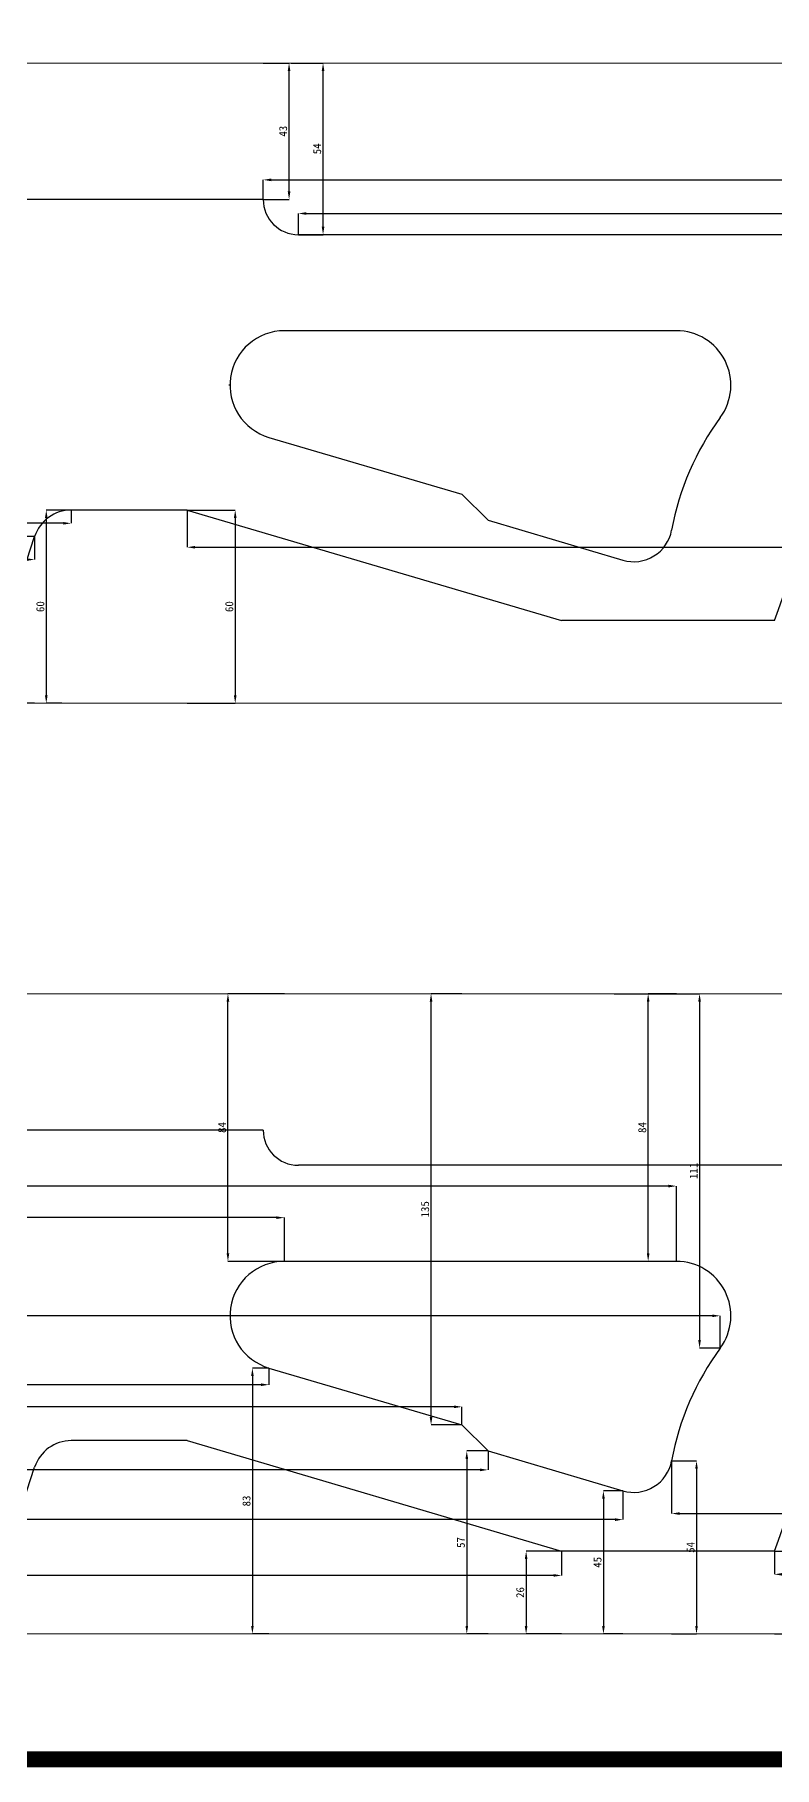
# Model space of a CAD drawing. Header units: millimetres. Extents: x 2554 to 4728, y 1879 to 2765.
# Drawn here: x 2937 to 3168, y 1879 to 2420 of the extents above; entities that cross this region are included whole.
import ezdxf

# ---------------------------------------------------------------- set-up
doc = ezdxf.new("R2010")
doc.units = ezdxf.units.MM
doc.layers.add('尺寸线', color=7, linetype='Continuous', lineweight=13)
doc.layers.add('轮廓线', color=3, linetype='Continuous')
doc.styles.get("Standard").update_dxf_attribs({"font": 'SimSun.ttf'})
doc.dimstyles.new('中尺寸', dxfattribs={"dimtxt": 2.5, "dimasz": 2.5, "dimexe": 0, "dimexo": 0, "dimgap": 0.6, "dimtad": 1, "dimdec": 0, "dimdsep": 46, "dimtxsty": 'Standard', "dimcen": 2.5, "dimaunit": 1, "dimadec": 4, "dimazin": 0, "dimtfac": 1, "dimtdec": 0, "dimtmove": 0, "dimatfit": 3, "dimfxl": 0, "dimarcsym": 0})

# ---------------------------------------------------------------- blocks, each defined once
blk = doc.blocks.new('*D175')
at = {"layer": 'Defpoints', "color": 0}
for p in [(2936.7, 2263.7), (2932.31, 2211.62), (2936.7, 2211.62)]:
    blk.add_point(p, dxfattribs=at)
at = {"layer": '尺寸线', "color": 0, "lineweight": -2}
for p, q in [((2936.7, 2263.7), (2932.31, 2263.7)), ((2932.31, 2261.2), (2932.31, 2214.12)), ((2936.7, 2211.62), (2932.31, 2211.62))]:
    blk.add_line(p, q, dxfattribs=at)
at = {"layer": '尺寸线', "color": 0}
for points in [[(2931.89, 2261.2), (2932.72, 2261.2), (2932.31, 2263.7)], [(2931.89, 2214.12), (2932.72, 2214.12), (2932.31, 2211.62)]]:
    blk.add_solid(points, dxfattribs=at)
at = {"layer": '尺寸线', "color": 0, "insert": (2930.46, 2237.66), "char_height": 2.5, "attachment_point": 5, "rotation": 90}
blk.add_mtext('52', dxfattribs=at)
blk = doc.blocks.new('*D133')
at = {"layer": 'Defpoints', "color": 0}
for p in [(2611.03, 2263.7), (2936.7, 2263.7), (2611.03, 2256.52)]:
    blk.add_point(p, dxfattribs=at)
at = {"layer": '尺寸线', "color": 0, "lineweight": -2}
for p, q in [((2611.03, 2263.7), (2611.03, 2256.52)), ((2936.7, 2263.7), (2936.7, 2256.52)), ((2934.2, 2256.52), (2613.53, 2256.52))]:
    blk.add_line(p, q, dxfattribs=at)
at = {"layer": '尺寸线', "color": 0}
for points in [[(2613.53, 2256.94), (2613.53, 2256.1), (2611.03, 2256.52)], [(2934.2, 2256.94), (2934.2, 2256.1), (2936.7, 2256.52)]]:
    blk.add_solid(points, dxfattribs=at)
at = {"layer": '尺寸线', "color": 0, "insert": (2773.87, 2258.37), "char_height": 2.5, "attachment_point": 5}
blk.add_mtext('326', dxfattribs=at)
blk = doc.blocks.new('*D176')
at = {"layer": 'Defpoints', "color": 0}
for p in [(2948.12, 2271.99), (2940.33, 2211.62), (2945.16, 2211.62)]:
    blk.add_point(p, dxfattribs=at)
at = {"layer": '尺寸线', "color": 0, "lineweight": -2}
for p, q in [((2948.12, 2271.99), (2940.33, 2271.99)), ((2940.33, 2269.49), (2940.33, 2214.12)), ((2945.16, 2211.62), (2940.33, 2211.62))]:
    blk.add_line(p, q, dxfattribs=at)
at = {"layer": '尺寸线', "color": 0}
for points in [[(2939.92, 2269.49), (2940.75, 2269.49), (2940.33, 2271.99)], [(2939.92, 2214.12), (2940.75, 2214.12), (2940.33, 2211.62)]]:
    blk.add_solid(points, dxfattribs=at)
at = {"layer": '尺寸线', "color": 0, "insert": (2938.48, 2241.81), "char_height": 2.5, "attachment_point": 5, "rotation": 90}
blk.add_mtext('60', dxfattribs=at)
blk = doc.blocks.new('*D134')
at = {"layer": 'Defpoints', "color": 0}
for p in [(2611.03, 2271.99), (2611.03, 2267.84), (2948.12, 2271.99)]:
    blk.add_point(p, dxfattribs=at)
at = {"layer": '尺寸线', "color": 0, "lineweight": -2}
for p, q in [((2611.03, 2271.99), (2611.03, 2267.84)), ((2945.62, 2267.84), (2613.53, 2267.84)), ((2948.12, 2271.99), (2948.12, 2267.84))]:
    blk.add_line(p, q, dxfattribs=at)
at = {"layer": '尺寸线', "color": 0}
for points in [[(2613.53, 2268.26), (2613.53, 2267.42), (2611.03, 2267.84)], [(2945.62, 2268.26), (2945.62, 2267.42), (2948.12, 2267.84)]]:
    blk.add_solid(points, dxfattribs=at)
at = {"layer": '尺寸线', "color": 0, "insert": (2779.57, 2269.69), "char_height": 2.5, "attachment_point": 5}
blk.add_mtext('337', dxfattribs=at)
blk = doc.blocks.new('*D135')
at = {"layer": 'Defpoints', "color": 0}
for p in [(2984.35, 2271.99), (2984.35, 2211.62), (2999.37, 2211.62)]:
    blk.add_point(p, dxfattribs=at)
at = {"layer": '尺寸线', "color": 0, "lineweight": -2}
for p, q in [((2984.35, 2271.99), (2999.37, 2271.99)), ((2999.37, 2269.49), (2999.37, 2214.12)), ((2984.35, 2211.62), (2999.37, 2211.62))]:
    blk.add_line(p, q, dxfattribs=at)
at = {"layer": '尺寸线', "color": 0}
for points in [[(2998.96, 2269.49), (2999.79, 2269.49), (2999.37, 2271.99)], [(2998.96, 2214.12), (2999.79, 2214.12), (2999.37, 2211.62)]]:
    blk.add_solid(points, dxfattribs=at)
at = {"layer": '尺寸线', "color": 0, "insert": (2997.52, 2241.81), "char_height": 2.5, "attachment_point": 5, "rotation": 90}
blk.add_mtext('60', dxfattribs=at)
blk = doc.blocks.new('*D177')
at = {"layer": 'Defpoints', "color": 0}
for p in [(3008.11, 2411.62), (3016.19, 2411.62), (3008.11, 2368.99)]:
    blk.add_point(p, dxfattribs=at)
at = {"layer": '尺寸线', "color": 0, "lineweight": -2}
for p, q in [((3008.11, 2411.62), (3016.19, 2411.62)), ((3016.19, 2371.49), (3016.19, 2409.12)), ((3008.11, 2368.99), (3016.19, 2368.99))]:
    blk.add_line(p, q, dxfattribs=at)
at = {"layer": '尺寸线', "color": 0}
for points in [[(3015.78, 2409.12), (3016.61, 2409.12), (3016.19, 2411.62)], [(3015.78, 2371.49), (3016.61, 2371.49), (3016.19, 2368.99)]]:
    blk.add_solid(points, dxfattribs=at)
at = {"layer": '尺寸线', "color": 0, "insert": (3014.34, 2390.31), "char_height": 2.5, "attachment_point": 5, "rotation": 90}
blk.add_mtext('43', dxfattribs=at)
blk = doc.blocks.new('*D136')
at = {"layer": 'Defpoints', "color": 0}
for p in [(3511.03, 2375.12), (3008.11, 2368.99), (3511.03, 2368.99)]:
    blk.add_point(p, dxfattribs=at)
at = {"layer": '尺寸线', "color": 0, "lineweight": -2}
for p, q in [((3008.11, 2368.99), (3008.11, 2375.12)), ((3010.61, 2375.12), (3508.53, 2375.12)), ((3511.03, 2368.99), (3511.03, 2375.12))]:
    blk.add_line(p, q, dxfattribs=at)
at = {"layer": '尺寸线', "color": 0}
for points in [[(3010.61, 2375.53), (3010.61, 2374.7), (3008.11, 2375.12)], [(3508.53, 2375.53), (3508.53, 2374.7), (3511.03, 2375.12)]]:
    blk.add_solid(points, dxfattribs=at)
at = {"layer": '尺寸线', "color": 0, "insert": (3259.57, 2376.97), "char_height": 2.5, "attachment_point": 5}
blk.add_mtext('503', dxfattribs=at)
blk = doc.blocks.new('*D178')
at = {"layer": 'Defpoints', "color": 0}
for p in [(3511.03, 2368.99), (3511.03, 2364.61), (3019.11, 2357.99)]:
    blk.add_point(p, dxfattribs=at)
at = {"layer": '尺寸线', "color": 0, "lineweight": -2}
for p, q in [((3511.03, 2368.99), (3511.03, 2364.61)), ((3019.11, 2357.99), (3019.11, 2364.61)), ((3021.61, 2364.61), (3508.53, 2364.61))]:
    blk.add_line(p, q, dxfattribs=at)
at = {"layer": '尺寸线', "color": 0}
for points in [[(3021.61, 2365.03), (3021.61, 2364.19), (3019.11, 2364.61)], [(3508.53, 2365.03), (3508.53, 2364.19), (3511.03, 2364.61)]]:
    blk.add_solid(points, dxfattribs=at)
at = {"layer": '尺寸线', "color": 0, "insert": (3265.07, 2366.46), "char_height": 2.5, "attachment_point": 5}
blk.add_mtext('492', dxfattribs=at)
blk = doc.blocks.new('*D137')
at = {"layer": 'Defpoints', "color": 0}
for p in [(3016.83, 2411.62), (3026.82, 2411.62), (3019.11, 2357.99)]:
    blk.add_point(p, dxfattribs=at)
at = {"layer": '尺寸线', "color": 0, "lineweight": -2}
for p, q in [((3016.83, 2411.62), (3026.82, 2411.62)), ((3026.82, 2360.49), (3026.82, 2409.12)), ((3019.11, 2357.99), (3026.82, 2357.99))]:
    blk.add_line(p, q, dxfattribs=at)
at = {"layer": '尺寸线', "color": 0}
for points in [[(3026.4, 2409.12), (3027.23, 2409.12), (3026.82, 2411.62)], [(3026.4, 2360.49), (3027.23, 2360.49), (3026.82, 2357.99)]]:
    blk.add_solid(points, dxfattribs=at)
at = {"layer": '尺寸线', "color": 0, "insert": (3024.97, 2384.81), "char_height": 2.5, "attachment_point": 5, "rotation": 90}
blk.add_mtext('54', dxfattribs=at)
blk = doc.blocks.new('*D188')
at = {"layer": 'Defpoints', "color": 0}
for p in [(3167.81, 1946.8), (3167.81, 1920.92), (3180.33, 1920.92)]:
    blk.add_point(p, dxfattribs=at)
at = {"layer": '尺寸线', "color": 0, "lineweight": -2}
for p, q in [((3167.81, 1946.8), (3180.33, 1946.8)), ((3180.33, 1944.3), (3180.33, 1923.42)), ((3167.81, 1920.92), (3180.33, 1920.92))]:
    blk.add_line(p, q, dxfattribs=at)
at = {"layer": '尺寸线', "color": 0}
for points in [[(3179.91, 1944.3), (3180.74, 1944.3), (3180.33, 1946.8)], [(3179.91, 1923.42), (3180.74, 1923.42), (3180.33, 1920.92)]]:
    blk.add_solid(points, dxfattribs=at)
at = {"layer": '尺寸线', "color": 0, "insert": (3178.48, 1933.86), "char_height": 2.5, "attachment_point": 5, "rotation": 90}
blk.add_mtext('26', dxfattribs=at)
blk = doc.blocks.new('*D147')
at = {"layer": 'Defpoints', "color": 0}
for p in [(3167.81, 1946.8), (3511.03, 1946.8), (3511.03, 1939.55)]:
    blk.add_point(p, dxfattribs=at)
at = {"layer": '尺寸线', "color": 0, "lineweight": -2}
for p, q in [((3167.81, 1946.8), (3167.81, 1939.55)), ((3511.03, 1946.8), (3511.03, 1939.55)), ((3170.31, 1939.55), (3508.53, 1939.55))]:
    blk.add_line(p, q, dxfattribs=at)
at = {"layer": '尺寸线', "color": 0}
for points in [[(3170.31, 1939.96), (3170.31, 1939.13), (3167.81, 1939.55)], [(3508.53, 1939.96), (3508.53, 1939.13), (3511.03, 1939.55)]]:
    blk.add_solid(points, dxfattribs=at)
at = {"layer": '尺寸线', "color": 0, "insert": (3339.42, 1941.4), "char_height": 2.5, "attachment_point": 5}
blk.add_mtext('343', dxfattribs=at)
blk = doc.blocks.new('*D189')
at = {"layer": 'Defpoints', "color": 0}
for p in [(3101.35, 1946.8), (3090.26, 1920.92), (3101.35, 1920.92)]:
    blk.add_point(p, dxfattribs=at)
at = {"layer": '尺寸线', "color": 0, "lineweight": -2}
for p, q in [((3101.35, 1946.8), (3090.26, 1946.8)), ((3090.26, 1944.3), (3090.26, 1923.42)), ((3101.35, 1920.92), (3090.26, 1920.92))]:
    blk.add_line(p, q, dxfattribs=at)
at = {"layer": '尺寸线', "color": 0}
for points in [[(3089.84, 1944.3), (3090.68, 1944.3), (3090.26, 1946.8)], [(3089.84, 1923.42), (3090.68, 1923.42), (3090.26, 1920.92)]]:
    blk.add_solid(points, dxfattribs=at)
at = {"layer": '尺寸线', "color": 0, "insert": (3088.41, 1933.86), "char_height": 2.5, "attachment_point": 5, "rotation": 90}
blk.add_mtext('26', dxfattribs=at)
blk = doc.blocks.new('*D148')
at = {"layer": 'Defpoints', "color": 0}
for p in [(3101.35, 1946.8), (2611.03, 1942.3), (2611.03, 1939.2)]:
    blk.add_point(p, dxfattribs=at)
at = {"layer": '尺寸线', "color": 0, "lineweight": -2}
for p, q in [((3101.35, 1946.8), (3101.35, 1939.2)), ((2611.03, 1942.3), (2611.03, 1939.2)), ((3098.85, 1939.2), (2613.53, 1939.2))]:
    blk.add_line(p, q, dxfattribs=at)
at = {"layer": '尺寸线', "color": 0}
for points in [[(2613.53, 1939.62), (2613.53, 1938.79), (2611.03, 1939.2)], [(3098.85, 1939.62), (3098.85, 1938.79), (3101.35, 1939.2)]]:
    blk.add_solid(points, dxfattribs=at)
at = {"layer": '尺寸线', "color": 0, "insert": (2856.19, 1941.05), "char_height": 2.5, "attachment_point": 5}
blk.add_mtext('490', dxfattribs=at)
blk = doc.blocks.new('*D190')
at = {"layer": 'Defpoints', "color": 0}
for p in [(2611.03, 1965.64), (3120.52, 1965.64), (2611.03, 1956.63)]:
    blk.add_point(p, dxfattribs=at)
at = {"layer": '尺寸线', "color": 0, "lineweight": -2}
for p, q in [((2611.03, 1965.64), (2611.03, 1956.63)), ((3120.52, 1965.64), (3120.52, 1956.63)), ((3118.02, 1956.63), (2613.53, 1956.63))]:
    blk.add_line(p, q, dxfattribs=at)
at = {"layer": '尺寸线', "color": 0}
for points in [[(2613.53, 1957.05), (2613.53, 1956.21), (2611.03, 1956.63)], [(3118.02, 1957.05), (3118.02, 1956.21), (3120.52, 1956.63)]]:
    blk.add_solid(points, dxfattribs=at)
at = {"layer": '尺寸线', "color": 0, "insert": (2865.77, 1958.48), "char_height": 2.5, "attachment_point": 5}
blk.add_mtext('509', dxfattribs=at)
blk = doc.blocks.new('*D191')
at = {"layer": 'Defpoints', "color": 0}
for p in [(3120.52, 1965.64), (3114.41, 1920.92), (3120.52, 1920.92)]:
    blk.add_point(p, dxfattribs=at)
at = {"layer": '尺寸线', "color": 0, "lineweight": -2}
for p, q in [((3120.52, 1965.64), (3114.41, 1965.64)), ((3114.41, 1963.14), (3114.41, 1923.42)), ((3120.52, 1920.92), (3114.41, 1920.92))]:
    blk.add_line(p, q, dxfattribs=at)
at = {"layer": '尺寸线', "color": 0}
for points in [[(3113.99, 1963.14), (3114.83, 1963.14), (3114.41, 1965.64)], [(3113.99, 1923.42), (3114.83, 1923.42), (3114.41, 1920.92)]]:
    blk.add_solid(points, dxfattribs=at)
at = {"layer": '尺寸线', "color": 0, "insert": (3112.56, 1943.28), "char_height": 2.5, "attachment_point": 5, "rotation": 90}
blk.add_mtext('45', dxfattribs=at)
blk = doc.blocks.new('*D192')
at = {"layer": 'Defpoints', "color": 0}
for p in [(3135.72, 1975.01), (3135.72, 1920.92), (3143.49, 1920.92)]:
    blk.add_point(p, dxfattribs=at)
at = {"layer": '尺寸线', "color": 0, "lineweight": -2}
for p, q in [((3135.72, 1975.01), (3143.49, 1975.01)), ((3143.49, 1972.51), (3143.49, 1923.42)), ((3135.72, 1920.92), (3143.49, 1920.92))]:
    blk.add_line(p, q, dxfattribs=at)
at = {"layer": '尺寸线', "color": 0}
for points in [[(3143.08, 1972.51), (3143.91, 1972.51), (3143.49, 1975.01)], [(3143.08, 1923.42), (3143.91, 1923.42), (3143.49, 1920.92)]]:
    blk.add_solid(points, dxfattribs=at)
at = {"layer": '尺寸线', "color": 0, "insert": (3141.64, 1947.96), "char_height": 2.5, "attachment_point": 5, "rotation": 90}
blk.add_mtext('54', dxfattribs=at)
blk = doc.blocks.new('*D193')
at = {"layer": 'Defpoints', "color": 0}
for p in [(3078.35, 1978.08), (3071.72, 1920.92), (3078.35, 1920.92)]:
    blk.add_point(p, dxfattribs=at)
at = {"layer": '尺寸线', "color": 0, "lineweight": -2}
for p, q in [((3078.35, 1978.08), (3071.72, 1978.08)), ((3071.72, 1975.58), (3071.72, 1923.42)), ((3078.35, 1920.92), (3071.72, 1920.92))]:
    blk.add_line(p, q, dxfattribs=at)
at = {"layer": '尺寸线', "color": 0}
for points in [[(3071.31, 1975.58), (3072.14, 1975.58), (3071.72, 1978.08)], [(3071.31, 1923.42), (3072.14, 1923.42), (3071.72, 1920.92)]]:
    blk.add_solid(points, dxfattribs=at)
at = {"layer": '尺寸线', "color": 0, "insert": (3069.87, 1949.5), "char_height": 2.5, "attachment_point": 5, "rotation": 90}
blk.add_mtext('57', dxfattribs=at)
blk = doc.blocks.new('*D149')
at = {"layer": 'Defpoints', "color": 0}
for p in [(3078.35, 1978.08), (2611.03, 1972.16), (2611.03, 1965.64)]:
    blk.add_point(p, dxfattribs=at)
at = {"layer": '尺寸线', "color": 0, "lineweight": -2}
for p, q in [((3078.35, 1978.08), (3078.35, 1972.16)), ((2611.03, 1965.64), (2611.03, 1972.16)), ((3075.85, 1972.16), (2613.53, 1972.16))]:
    blk.add_line(p, q, dxfattribs=at)
at = {"layer": '尺寸线', "color": 0}
for points in [[(2613.53, 1972.58), (2613.53, 1971.75), (2611.03, 1972.16)], [(3075.85, 1972.58), (3075.85, 1971.75), (3078.35, 1972.16)]]:
    blk.add_solid(points, dxfattribs=at)
at = {"layer": '尺寸线', "color": 0, "insert": (2844.69, 1974.01), "char_height": 2.5, "attachment_point": 5}
blk.add_mtext('467', dxfattribs=at)
blk = doc.blocks.new('*D150')
at = {"layer": 'Defpoints', "color": 0}
for p in [(2611.03, 2000.92), (2611.03, 1991.87), (3070.21, 1986.21)]:
    blk.add_point(p, dxfattribs=at)
at = {"layer": '尺寸线', "color": 0, "lineweight": -2}
for p, q in [((2611.03, 2000.92), (2611.03, 1991.87)), ((3067.71, 1991.87), (2613.53, 1991.87)), ((3070.21, 1986.21), (3070.21, 1991.87))]:
    blk.add_line(p, q, dxfattribs=at)
at = {"layer": '尺寸线', "color": 0}
for points in [[(2613.53, 1992.28), (2613.53, 1991.45), (2611.03, 1991.87)], [(3067.71, 1992.28), (3067.71, 1991.45), (3070.21, 1991.87)]]:
    blk.add_solid(points, dxfattribs=at)
at = {"layer": '尺寸线', "color": 0, "insert": (2840.62, 1993.72), "char_height": 2.5, "attachment_point": 5}
blk.add_mtext('459', dxfattribs=at)
blk = doc.blocks.new('*D194')
at = {"layer": 'Defpoints', "color": 0}
for p in [(2611.03, 2020.92), (3009.92, 2003.99), (2611.03, 1998.77)]:
    blk.add_point(p, dxfattribs=at)
at = {"layer": '尺寸线', "color": 0, "lineweight": -2}
for p, q in [((2611.03, 2020.92), (2611.03, 1998.77)), ((3009.92, 2003.99), (3009.92, 1998.77)), ((3007.42, 1998.77), (2613.53, 1998.77))]:
    blk.add_line(p, q, dxfattribs=at)
at = {"layer": '尺寸线', "color": 0}
for points in [[(2613.53, 1999.19), (2613.53, 1998.36), (2611.03, 1998.77)], [(3007.42, 1999.19), (3007.42, 1998.36), (3009.92, 1998.77)]]:
    blk.add_solid(points, dxfattribs=at)
at = {"layer": '尺寸线', "color": 0, "insert": (2810.47, 2000.62), "char_height": 2.5, "attachment_point": 5}
blk.add_mtext('399', dxfattribs=at)
blk = doc.blocks.new('*D195')
at = {"layer": 'Defpoints', "color": 0}
for p in [(3009.92, 2003.99), (3004.74, 1920.92), (3009.92, 1920.92)]:
    blk.add_point(p, dxfattribs=at)
at = {"layer": '尺寸线', "color": 0, "lineweight": -2}
for p, q in [((3009.92, 2003.99), (3004.74, 2003.99)), ((3004.74, 2001.49), (3004.74, 1923.42)), ((3009.92, 1920.92), (3004.74, 1920.92))]:
    blk.add_line(p, q, dxfattribs=at)
at = {"layer": '尺寸线', "color": 0}
for points in [[(3004.33, 2001.49), (3005.16, 2001.49), (3004.74, 2003.99)], [(3004.33, 1923.42), (3005.16, 1923.42), (3004.74, 1920.92)]]:
    blk.add_solid(points, dxfattribs=at)
at = {"layer": '尺寸线', "color": 0, "insert": (3002.89, 1962.46), "char_height": 2.5, "attachment_point": 5, "rotation": 90}
blk.add_mtext('83', dxfattribs=at)
blk = doc.blocks.new('*D196')
at = {"layer": 'Defpoints', "color": 0}
for p in [(2997.1, 2120.92), (3014.73, 2120.92), (3014.73, 2037.3)]:
    blk.add_point(p, dxfattribs=at)
at = {"layer": '尺寸线', "color": 0, "lineweight": -2}
for p, q in [((3014.73, 2120.92), (2997.1, 2120.92)), ((2997.1, 2039.8), (2997.1, 2118.42)), ((3014.73, 2037.3), (2997.1, 2037.3))]:
    blk.add_line(p, q, dxfattribs=at)
at = {"layer": '尺寸线', "color": 0}
for points in [[(2996.68, 2118.42), (2997.51, 2118.42), (2997.1, 2120.92)], [(2996.68, 2039.8), (2997.51, 2039.8), (2997.1, 2037.3)]]:
    blk.add_solid(points, dxfattribs=at)
at = {"layer": '尺寸线', "color": 0, "insert": (2995.25, 2079.11), "char_height": 2.5, "attachment_point": 5, "rotation": 90}
blk.add_mtext('84', dxfattribs=at)
blk = doc.blocks.new('*D151')
at = {"layer": 'Defpoints', "color": 0}
for p in [(2611.03, 2050.96), (2611.03, 2037.3), (3014.73, 2037.3)]:
    blk.add_point(p, dxfattribs=at)
at = {"layer": '尺寸线', "color": 0, "lineweight": -2}
for p, q in [((2611.03, 2037.3), (2611.03, 2050.96)), ((3012.23, 2050.96), (2613.53, 2050.96)), ((3014.73, 2037.3), (3014.73, 2050.96))]:
    blk.add_line(p, q, dxfattribs=at)
at = {"layer": '尺寸线', "color": 0}
for points in [[(2613.53, 2051.37), (2613.53, 2050.54), (2611.03, 2050.96)], [(3012.23, 2051.37), (3012.23, 2050.54), (3014.73, 2050.96)]]:
    blk.add_solid(points, dxfattribs=at)
at = {"layer": '尺寸线', "color": 0, "insert": (2812.88, 2052.81), "char_height": 2.5, "attachment_point": 5}
blk.add_mtext('404', dxfattribs=at)
blk = doc.blocks.new('*D197')
at = {"layer": 'Defpoints', "color": 0}
for p in [(3128.39, 2120.92), (3137.23, 2120.92), (3137.23, 2037.3)]:
    blk.add_point(p, dxfattribs=at)
at = {"layer": '尺寸线', "color": 0, "lineweight": -2}
for p, q in [((3137.23, 2120.92), (3128.39, 2120.92)), ((3128.39, 2039.8), (3128.39, 2118.42)), ((3137.23, 2037.3), (3128.39, 2037.3))]:
    blk.add_line(p, q, dxfattribs=at)
at = {"layer": '尺寸线', "color": 0}
for points in [[(3127.97, 2118.42), (3128.8, 2118.42), (3128.39, 2120.92)], [(3127.97, 2039.8), (3128.8, 2039.8), (3128.39, 2037.3)]]:
    blk.add_solid(points, dxfattribs=at)
at = {"layer": '尺寸线', "color": 0, "insert": (3126.54, 2079.11), "char_height": 2.5, "attachment_point": 5, "rotation": 90}
blk.add_mtext('84', dxfattribs=at)
blk = doc.blocks.new('*D152')
at = {"layer": 'Defpoints', "color": 0}
for p in [(2611.03, 2120.92), (2611.03, 2060.81), (3137.23, 2037.3)]:
    blk.add_point(p, dxfattribs=at)
at = {"layer": '尺寸线', "color": 0, "lineweight": -2}
for p, q in [((2611.03, 2120.92), (2611.03, 2060.81)), ((3134.73, 2060.81), (2613.53, 2060.81)), ((3137.23, 2037.3), (3137.23, 2060.81))]:
    blk.add_line(p, q, dxfattribs=at)
at = {"layer": '尺寸线', "color": 0}
for points in [[(2613.53, 2061.23), (2613.53, 2060.4), (2611.03, 2060.81)], [(3134.73, 2061.23), (3134.73, 2060.4), (3137.23, 2060.81)]]:
    blk.add_solid(points, dxfattribs=at)
at = {"layer": '尺寸线', "color": 0, "insert": (2874.13, 2062.66), "char_height": 2.5, "attachment_point": 5}
blk.add_mtext('526', dxfattribs=at)
blk = doc.blocks.new('*D198')
at = {"layer": 'Defpoints', "color": 0}
for p in [(2611.03, 2020.3), (2611.03, 2009.85), (3150.91, 2010.21)]:
    blk.add_point(p, dxfattribs=at)
at = {"layer": '尺寸线', "color": 0, "lineweight": -2}
for p, q in [((2611.03, 2009.85), (2611.03, 2020.3)), ((3148.41, 2020.3), (2613.53, 2020.3)), ((3150.91, 2010.21), (3150.91, 2020.3))]:
    blk.add_line(p, q, dxfattribs=at)
at = {"layer": '尺寸线', "color": 0}
for points in [[(2613.53, 2020.71), (2613.53, 2019.88), (2611.03, 2020.3)], [(3148.41, 2020.71), (3148.41, 2019.88), (3150.91, 2020.3)]]:
    blk.add_solid(points, dxfattribs=at)
at = {"layer": '尺寸线', "color": 0, "insert": (2880.97, 2022.15), "char_height": 2.5, "attachment_point": 5}
blk.add_mtext('540', dxfattribs=at)
blk = doc.blocks.new('*D199')
at = {"layer": 'Defpoints', "color": 0}
for p in [(3117.74, 2120.92), (3144.45, 2010.21), (3150.91, 2010.21)]:
    blk.add_point(p, dxfattribs=at)
at = {"layer": '尺寸线', "color": 0, "lineweight": -2}
for p, q in [((3117.74, 2120.92), (3144.45, 2120.92)), ((3144.45, 2118.42), (3144.45, 2012.71)), ((3150.91, 2010.21), (3144.45, 2010.21))]:
    blk.add_line(p, q, dxfattribs=at)
at = {"layer": '尺寸线', "color": 0}
for points in [[(3144.03, 2118.42), (3144.86, 2118.42), (3144.45, 2120.92)], [(3144.03, 2012.71), (3144.86, 2012.71), (3144.45, 2010.21)]]:
    blk.add_solid(points, dxfattribs=at)
at = {"layer": '尺寸线', "color": 0, "insert": (3142.6, 2065.57), "char_height": 2.5, "attachment_point": 5, "rotation": 90}
blk.add_mtext('111', dxfattribs=at)
blk = doc.blocks.new('*D153')
at = {"layer": 'Defpoints', "color": 0}
for p in [(3060.55, 2120.92), (3070.21, 2120.92), (3070.21, 1986.21)]:
    blk.add_point(p, dxfattribs=at)
at = {"layer": '尺寸线', "color": 0, "lineweight": -2}
for p, q in [((3070.21, 2120.92), (3060.55, 2120.92)), ((3060.55, 1988.71), (3060.55, 2118.42)), ((3070.21, 1986.21), (3060.55, 1986.21))]:
    blk.add_line(p, q, dxfattribs=at)
at = {"layer": '尺寸线', "color": 0}
for points in [[(3060.13, 2118.42), (3060.97, 2118.42), (3060.55, 2120.92)], [(3060.13, 1988.71), (3060.97, 1988.71), (3060.55, 1986.21)]]:
    blk.add_solid(points, dxfattribs=at)
at = {"layer": '尺寸线', "color": 0, "insert": (3058.7, 2053.57), "char_height": 2.5, "attachment_point": 5, "rotation": 90}
blk.add_mtext('135', dxfattribs=at)
blk = doc.blocks.new('*D154')
at = {"layer": 'Defpoints', "color": 0}
for p in [(3135.72, 1975.01), (3511.03, 1964.14), (3511.03, 1958.53)]:
    blk.add_point(p, dxfattribs=at)
at = {"layer": '尺寸线', "color": 0, "lineweight": -2}
for p, q in [((3135.72, 1975.01), (3135.72, 1958.53)), ((3511.03, 1964.14), (3511.03, 1958.53)), ((3138.22, 1958.53), (3508.53, 1958.53))]:
    blk.add_line(p, q, dxfattribs=at)
at = {"layer": '尺寸线', "color": 0}
for points in [[(3138.22, 1958.95), (3138.22, 1958.12), (3135.72, 1958.53)], [(3508.53, 1958.95), (3508.53, 1958.12), (3511.03, 1958.53)]]:
    blk.add_solid(points, dxfattribs=at)
at = {"layer": '尺寸线', "color": 0, "insert": (3323.37, 1960.38), "char_height": 2.5, "attachment_point": 5}
blk.add_mtext('375', dxfattribs=at)
blk = doc.blocks.new('*D200')
at = {"layer": 'Defpoints', "color": 0}
for p in [(2984.35, 2271.99), (3511.03, 2271.99), (3511.03, 2260.37)]:
    blk.add_point(p, dxfattribs=at)
at = {"layer": '尺寸线', "color": 0, "lineweight": -2}
for p, q in [((2984.35, 2271.99), (2984.35, 2260.37)), ((3511.03, 2271.99), (3511.03, 2260.37)), ((2986.85, 2260.37), (3508.53, 2260.37))]:
    blk.add_line(p, q, dxfattribs=at)
at = {"layer": '尺寸线', "color": 0}
for points in [[(2986.85, 2260.78), (2986.85, 2259.95), (2984.35, 2260.37)], [(3508.53, 2260.78), (3508.53, 2259.95), (3511.03, 2260.37)]]:
    blk.add_solid(points, dxfattribs=at)
at = {"layer": '尺寸线', "color": 0, "insert": (3247.69, 2262.22), "char_height": 2.5, "attachment_point": 5}
blk.add_mtext('527', dxfattribs=at)

msp = doc.modelspace()

# ---------------------------------------------------------------- linework, layer by layer
at = {"layer": '尺寸线', "const_width": 5}
msp.add_lwpolyline([(2556.26, 2762.49), (3588.96, 2762.49), (3588.96, 1881.76), (2556.26, 1881.76)], close=True, dxfattribs=at)
at = {"layer": '尺寸线'}
for points in [[(3511.03, 2211.62), (2611.03, 2211.62), (2611.03, 2411.62), (3511.03, 2411.62)], [(2611.03, 2120.92), (3511.03, 2120.92), (3511.03, 1920.92), (2611.03, 1920.92)]]:
    msp.add_lwpolyline(points, close=True, dxfattribs=at)
at = {"layer": '轮廓线', "color": 1}
for p, q in [((3008.11, 2368.99), (2879.6, 2368.99)), ((3008.11, 2368.99), (2895.79, 2368.99)), ((3450.11, 2357.99), (3019.11, 2357.99)), ((3137.23, 2327.99), (3014.73, 2327.99)), ((2997.73, 2310.99), (2997.33, 2310.99)), ((3009.92, 2294.69), (3070.21, 2276.91)), ((3078.35, 2268.77), (3070.21, 2276.91)), ((2984.35, 2271.99), (2948.12, 2271.99)), ((2984.35, 2271.99), (3101.35, 2237.49)), ((3078.35, 2268.77), (3120.52, 2256.34)), ((2928.35, 2237.98), (2936.7, 2263.7)), ((3167.81, 2237.49), (3101.35, 2237.49)), ((3008.11, 2078.3), (2879.6, 2078.3)), ((3008.11, 2078.3), (2895.79, 2078.3)), ((3450.11, 2067.3), (3019.11, 2067.3)), ((3137.23, 2037.3), (3014.73, 2037.3)), ((2997.73, 2020.3), (2997.33, 2020.3)), ((3009.92, 2003.99), (3070.21, 1986.21)), ((2984.35, 1981.3), (2948.12, 1981.3)), ((2984.35, 1981.3), (3101.35, 1946.8)), ((3078.35, 1978.08), (3070.21, 1986.21)), ((3078.35, 1978.08), (3120.52, 1965.64)), ((2928.35, 1947.28), (2936.7, 1973)), ((3167.81, 1946.8), (3101.35, 1946.8))]:
    msp.add_line(p, q, dxfattribs=at)
for centre, radius, start, end in [((3019.11, 2368.99), 11, 180, 270), ((3014.73, 2310.99), 17, 90, 253.5707), ((3137.23, 2310.99), 17, 323.62, 90), ((3219.35, 2250.49), 85, 143.62, 169.6919), ((2875.35, 2348.99), 313, 339.1312, 349.9715), ((2948.12, 2259.99), 12, 90, 162), ((3123.91, 2267.85), 12, 253.5707, 349.6919), ((3019.11, 2078.3), 11, 180, 270), ((3014.73, 2020.3), 17, 90, 253.5707), ((3137.23, 2020.3), 17, 323.62, 90), ((3219.35, 1959.8), 85, 143.62, 169.6919), ((2875.35, 2058.3), 313, 339.1312, 349.9715), ((2948.12, 1969.3), 12, 90, 162), ((3123.91, 1977.15), 12, 253.5707, 349.6919)]:
    msp.add_arc(centre, radius, start, end, dxfattribs=at)

# ---------------------------------------------------------------- dimensions: what is measured, and where the dimension line sits
at = {"layer": '尺寸线'}
for base, p1, p2, picture, middle in [((3016.19, 2411.62), (3008.11, 2368.99), (3008.11, 2411.62), '*D177', (3014.34, 2390.31)), ((3026.82, 2411.62), (3019.11, 2357.99), (3016.83, 2411.62), '*D137', (3024.97, 2384.81)), ((2940.33, 2211.62), (2948.12, 2271.99), (2945.16, 2211.62), '*D176', (2938.48, 2241.81)), ((2999.37, 2211.62), (2984.35, 2271.99), (2984.35, 2211.62), '*D135', (2997.52, 2241.81)), ((2932.31, 2211.62), (2936.7, 2263.7), (2936.7, 2211.62), '*D175', (2930.46, 2237.66)), ((2997.1, 2120.92), (3014.73, 2037.3), (3014.73, 2120.92), '*D196', (2995.25, 2079.11)), ((3060.55, 2120.92), (3070.21, 1986.21), (3070.21, 2120.92), '*D153', (3058.7, 2053.57)), ((3144.45, 2010.21), (3117.74, 2120.92), (3150.91, 2010.21), '*D199', (3142.6, 2065.57)), ((3128.39, 2120.92), (3137.23, 2037.3), (3137.23, 2120.92), '*D197', (3126.54, 2079.11)), ((3004.74, 1920.92), (3009.92, 2003.99), (3009.92, 1920.92), '*D195', (3002.89, 1962.46)), ((3071.72, 1920.92), (3078.35, 1978.08), (3078.35, 1920.92), '*D193', (3069.87, 1949.5)), ((3143.49, 1920.92), (3135.72, 1975.01), (3135.72, 1920.92), '*D192', (3141.64, 1947.96)), ((3114.41, 1920.92), (3120.52, 1965.64), (3120.52, 1920.92), '*D191', (3112.56, 1943.28)), ((3090.26, 1920.92), (3101.35, 1946.8), (3101.35, 1920.92), '*D189', (3088.41, 1933.86)), ((3180.33, 1920.92), (3167.81, 1946.8), (3167.81, 1920.92), '*D188', (3178.48, 1933.86))]:
    dim = msp.add_linear_dim(base=base, p1=p1, p2=p2, angle=90, dimstyle='中尺寸', dxfattribs=at)
    dim.commit()
    dim.dimension.update_dxf_attribs({"geometry": picture, "text_midpoint": middle})
for base, p1, p2, picture, middle in [((3511.03, 2375.12), (3008.11, 2368.99), (3511.03, 2368.99), '*D136', (3259.57, 2376.97)), ((3511.03, 2364.61), (3019.11, 2357.99), (3511.03, 2368.99), '*D178', (3265.07, 2366.46)), ((2611.03, 2267.84), (2948.12, 2271.99), (2611.03, 2271.99), '*D134', (2779.57, 2269.69)), ((3511.03, 2260.37), (2984.35, 2271.99), (3511.03, 2271.99), '*D200', (3247.69, 2262.22)), ((2611.03, 2256.52), (2936.7, 2263.7), (2611.03, 2263.7), '*D133', (2773.87, 2258.37)), ((2611.03, 2060.81), (3137.23, 2037.3), (2611.03, 2120.92), '*D152', (2874.13, 2062.66)), ((2611.03, 2050.96), (3014.73, 2037.3), (2611.03, 2037.3), '*D151', (2812.88, 2052.81)), ((2611.03, 2020.3), (3150.91, 2010.21), (2611.03, 2009.85), '*D198', (2880.97, 2022.15)), ((2611.03, 1998.77), (3009.92, 2003.99), (2611.03, 2020.92), '*D194', (2810.47, 2000.62)), ((2611.03, 1991.87), (3070.21, 1986.21), (2611.03, 2000.92), '*D150', (2840.62, 1993.72)), ((2611.03, 1972.16), (3078.35, 1978.08), (2611.03, 1965.64), '*D149', (2844.69, 1974.01)), ((3511.03, 1958.53), (3135.72, 1975.01), (3511.03, 1964.14), '*D154', (3323.37, 1960.38)), ((2611.03, 1956.63), (3120.52, 1965.64), (2611.03, 1965.64), '*D190', (2865.77, 1958.48)), ((2611.03, 1939.2), (3101.35, 1946.8), (2611.03, 1942.3), '*D148', (2856.19, 1941.05)), ((3511.03, 1939.55), (3167.81, 1946.8), (3511.03, 1946.8), '*D147', (3339.42, 1941.4))]:
    dim = msp.add_linear_dim(base=base, p1=p1, p2=p2, dimstyle='中尺寸', dxfattribs=at)
    dim.commit()
    dim.dimension.update_dxf_attribs({"geometry": picture, "text_midpoint": middle})

doc.saveas('drawing.dxf')
